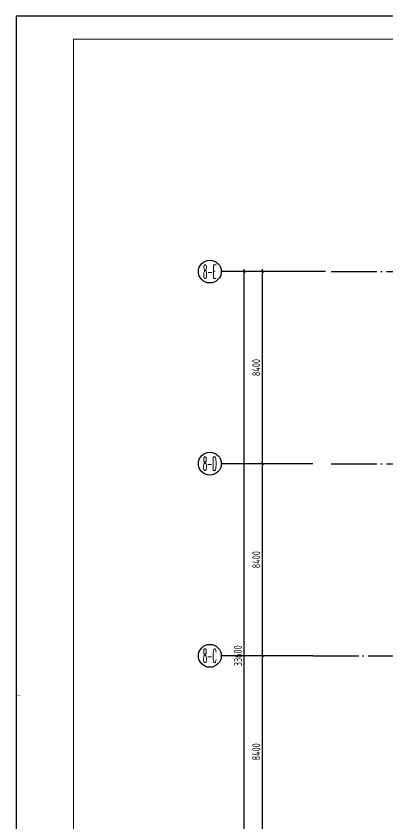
# Model space of a CAD drawing. Extents: x -765033 to 1614171, y -1073 to 729564.
# Drawn here: x 1004041 to 1020277, y 301067 to 336381 of the extents above; entities that cross this region are included whole.
import ezdxf
from ezdxf.enums import TextEntityAlignment as Align

# ---------------------------------------------------------------- set-up
doc = ezdxf.new("R2010")
doc.units = 0
doc.header["$LTSCALE"] = 1000
doc.header["$MEASUREMENT"] = 0
doc.linetypes.add('109-34 轴网$0$L1$0$$AUDIT_BAD_LTYPE1', pattern=[0])
doc.linetypes.add('DOTE', pattern=[2.42, 2, -0.2, 0.02, -0.2])
doc.layers.get('Defpoints').update_dxf_attribs({"color": 167})
for name, color, linetype in [('a-dote', 14, 'DOTE'), ('a-dote-dim', 3, 'Continuous'), ('s-dim', 3, 'Continuous'), ('s-dote-text', 7, 'Continuous')]:
    doc.layers.add(name, color=color, linetype=linetype)
doc.styles.add('TSSD_Axis', font='Complex.shx', dxfattribs={"width": 0.7, "bigfont": 'hztxt.shx'})
doc.styles.add('TSSD_Dimension', font='tssdeng.shx', dxfattribs={"width": 0.7, "bigfont": 'Hztxt.shx'})
doc.dimstyles.new('TSSD_100_100', dxfattribs={"dimtxt": 300, "dimasz": 100, "dimexe": 100, "dimexo": 250, "dimgap": 100, "dimtad": 1, "dimdec": 0, "dimzin": 0, "dimdsep": 46, "dimtxsty": 'TSSD_Dimension', "dimblk": 'ARCHTICK', "dimblk1": 'ARCHTICK', "dimblk2": 'ARCHTICK', "dimcen": 0, "dimdle": 100, "dimclrt": 7, "dimadec": 0, "dimazin": 0, "dimtfac": 1, "dimtdec": 0, "dimtix": 1, "dimtmove": 2, "dimatfit": 3, "dimfxl": 1, "dimtolj": 1, "dimtzin": 0, "dimarcsym": 0})

# ---------------------------------------------------------------- blocks, each defined once
blk = doc.blocks.new('图框-A1')
for points, const_width in [([(0, 0), (841, 0), (841, 594), (0, 594)], 0.05), ([(766, 584), (25, 584), (25, 10), (766, 10)], 0.5)]:
    blk.add_lwpolyline(points, close=True, dxfattribs=dict(const_width=const_width))
at = {"const_width": 0.05}
blk.add_lwpolyline([(0, 297), (2, 297)], dxfattribs=at)
blk = doc.blocks.new('_ArchTick')
at = {"color": 0, "linetype": 'ByBlock', "const_width": 0.4}
blk.add_lwpolyline([(-0.5, -0.5), (0.5, 0.5)], dxfattribs=at)
blk = doc.blocks.new('*D1021')
at = {"layer": 'Defpoints', "color": 0, "transparency": 16777216}
for p in [(-6400, 16800), (-4200, 16800), (-4200, 8400)]:
    blk.add_point(p, dxfattribs=at)
at = {"layer": 's-dim', "color": 0, "lineweight": -2, "transparency": 16777216}
for p, q in [((-4450, 16800), (-6500, 16800)), ((-6400, 8300), (-6400, 16900)), ((-4450, 8400), (-6500, 8400))]:
    blk.add_line(p, q, dxfattribs=at)
at = {"layer": 's-dim', "color": 0, "lineweight": -2, "transparency": 16777216, "xscale": 100, "yscale": 100, "zscale": 100}
for p, rotation in [((-6400, 16800), 90), ((-6400, 8400), 270)]:
    blk.add_blockref('_ArchTick', p, dxfattribs=dict(at, rotation=rotation))
at = {"layer": 's-dim', "color": 7, "transparency": 16777216, "insert": (-6675, 12600), "char_height": 350, "attachment_point": 5, "rotation": 90, "style": 'TSSD_Dimension'}
blk.add_mtext('\\A1;8400', dxfattribs=at)
blk = doc.blocks.new('*D1022')
at = {"layer": 'Defpoints', "color": 0, "transparency": 16777216}
for p in [(-6400, 25200), (-4200, 25200), (-4200, 16800)]:
    blk.add_point(p, dxfattribs=at)
at = {"layer": 's-dim', "color": 0, "lineweight": -2, "transparency": 16777216}
for p, q in [((-4450, 25200), (-6500, 25200)), ((-6400, 16700), (-6400, 25300)), ((-4450, 16800), (-6500, 16800))]:
    blk.add_line(p, q, dxfattribs=at)
at = {"layer": 's-dim', "color": 0, "lineweight": -2, "transparency": 16777216, "xscale": 100, "yscale": 100, "zscale": 100}
for p, rotation in [((-6400, 25200), 90), ((-6400, 16800), 270)]:
    blk.add_blockref('_ArchTick', p, dxfattribs=dict(at, rotation=rotation))
at = {"layer": 's-dim', "color": 7, "transparency": 16777216, "insert": (-6675, 21000), "char_height": 350, "attachment_point": 5, "rotation": 90, "style": 'TSSD_Dimension'}
blk.add_mtext('\\A1;8400', dxfattribs=at)
blk = doc.blocks.new('*D1023')
at = {"layer": 'Defpoints', "color": 0, "transparency": 16777216}
for p in [(-6400, 33600), (-4200, 33600), (-4200, 25200)]:
    blk.add_point(p, dxfattribs=at)
at = {"layer": 's-dim', "color": 0, "lineweight": -2, "transparency": 16777216}
for p, q in [((-4450, 33600), (-6500, 33600)), ((-6400, 25100), (-6400, 33700)), ((-4450, 25200), (-6500, 25200))]:
    blk.add_line(p, q, dxfattribs=at)
at = {"layer": 's-dim', "color": 0, "lineweight": -2, "transparency": 16777216, "xscale": 100, "yscale": 100, "zscale": 100}
for p, rotation in [((-6400, 33600), 90), ((-6400, 25200), 270)]:
    blk.add_blockref('_ArchTick', p, dxfattribs=dict(at, rotation=rotation))
at = {"layer": 's-dim', "color": 7, "transparency": 16777216, "insert": (-6675, 29400), "char_height": 350, "attachment_point": 5, "rotation": 90, "style": 'TSSD_Dimension'}
blk.add_mtext('\\A1;8400', dxfattribs=at)
blk = doc.blocks.new('ts_axno')
at = {"color": 0, "linetype": 'ByBlock', "lineweight": -2}
blk.add_circle((0, 0), 0.5, dxfattribs=at)
at = {"color": 0, "linetype": 'ByBlock', "lineweight": -2, "style": 'TSSD_Axis', "width": 0.7}
blk.add_attdef('A', text='', height=0.6, dxfattribs=at).set_placement((0, 0), align=Align.MIDDLE_CENTER)
blk = doc.blocks.new('*D1033')
at = {"layer": 'a-dote-dim', "color": 0, "lineweight": -2, "transparency": 16777216}
for p, q in [((-3650, 33600), (-7300, 33600)), ((-7200, -100), (-7200, 33700)), ((-3650, 0), (-7300, 0))]:
    blk.add_line(p, q, dxfattribs=at)
at = {"layer": 'Defpoints', "color": 0, "transparency": 16777216}
for p in [(-7200, 33600), (-3400, 33600), (-3400, 0)]:
    blk.add_point(p, dxfattribs=at)
at = {"layer": 'a-dote-dim', "color": 0, "lineweight": -2, "transparency": 16777216, "xscale": 100, "yscale": 100, "zscale": 100}
for p, rotation in [((-7200, 33600), 90), ((-7200, 0), 270)]:
    blk.add_blockref('_ArchTick', p, dxfattribs=dict(at, rotation=rotation))
at = {"layer": 'a-dote-dim', "color": 7, "transparency": 16777216, "insert": (-7475, 16800), "char_height": 350, "attachment_point": 5, "rotation": 90, "style": 'TSSD_Dimension'}
blk.add_mtext('\\A1;33600', dxfattribs=at)
blk = doc.blocks.new('A$C45ED3BFD')
at = {"layer": 'a-dote'}
for p, q in [((-3400, 33600), (47600, 33600)), ((-3400, 25200), (47600, 25200)), ((-4200, 16800), (47600, 16800))]:
    blk.add_line(p, q, dxfattribs=at)
at = {"layer": 's-dote-text'}
for p, q in [((-4200, 33600), (-8200, 33600)), ((-4200, 25200), (-8200, 25200)), ((-4200, 16800), (-8200, 16800))]:
    blk.add_line(p, q, dxfattribs=at)
ref = blk.add_blockref('ts_axno', (-8700, 33600), dxfattribs=dict(at, xscale=1000, yscale=1000, zscale=1000))
ref.add_attrib('E', '8-E', dxfattribs={"height": 600, "rotation": 360, "style": 'TSSD_Axis', "width": 0.333333}).set_placement((-8700, 33600), align=Align.MIDDLE_CENTER)
ref = blk.add_blockref('ts_axno', (-8700, 25200), dxfattribs=dict(at, xscale=1000, yscale=1000, zscale=1000))
ref.add_attrib('D', '8-D', dxfattribs={"height": 600, "rotation": 360, "style": 'TSSD_Axis', "width": 0.333333}).set_placement((-8700, 25200), align=Align.MIDDLE_CENTER)
ref = blk.add_blockref('ts_axno', (-8700, 16800), dxfattribs=dict(at, xscale=1000, yscale=1000, zscale=1000))
ref.add_attrib('C', '8-C', dxfattribs={"height": 600, "rotation": 360, "style": 'TSSD_Axis', "width": 0.333333}).set_placement((-8700, 16800), align=Align.MIDDLE_CENTER)
at = {"layer": 'a-dote-dim'}
dim = blk.add_linear_dim(base=(-7200, 33600), p1=(-3400, 0), p2=(-3400, 33600), angle=90, dimstyle='TSSD_100_100', dxfattribs=at)
dim.commit()
dim.dimension.update_dxf_attribs({"geometry": '*D1033', "text_midpoint": (-7475, 16800)})
at = {"layer": 's-dim'}
for base, p1, p2, picture, middle in [((-6400, 33600), (-4200, 25200), (-4200, 33600), '*D1023', (-6675, 29400)), ((-6400, 25200), (-4200, 16800), (-4200, 25200), '*D1022', (-6675, 21000)), ((-6400, 16800), (-4200, 8400), (-4200, 16800), '*D1021', (-6675, 12600))]:
    dim = blk.add_linear_dim(base=base, p1=p1, p2=p2, angle=90, dimstyle='TSSD_100_100', dxfattribs=at)
    dim.commit()
    dim.dimension.update_dxf_attribs({"geometry": picture, "text_midpoint": middle})

msp = doc.modelspace()

# ---------------------------------------------------------------- linework, layer by layer
msp.add_lwpolyline([(1088143.9, 276978.8), (1088143.9, 336378.8), (1004043.9, 336378.8), (1004043.9, 276978.8)], close=True)

# ---------------------------------------------------------------- block references
at = {"xscale": 100, "yscale": 100, "zscale": 100}
msp.add_blockref('图框-A1', (1004043.9, 276978.8), dxfattribs=at)
at = {"layer": 's-dim', "linetype": '109-34 轴网$0$L1$0$$AUDIT_BAD_LTYPE1'}
msp.add_blockref('A$C45ED3BFD', (1021203, 291614.3), dxfattribs=at)

doc.saveas('drawing.dxf')
